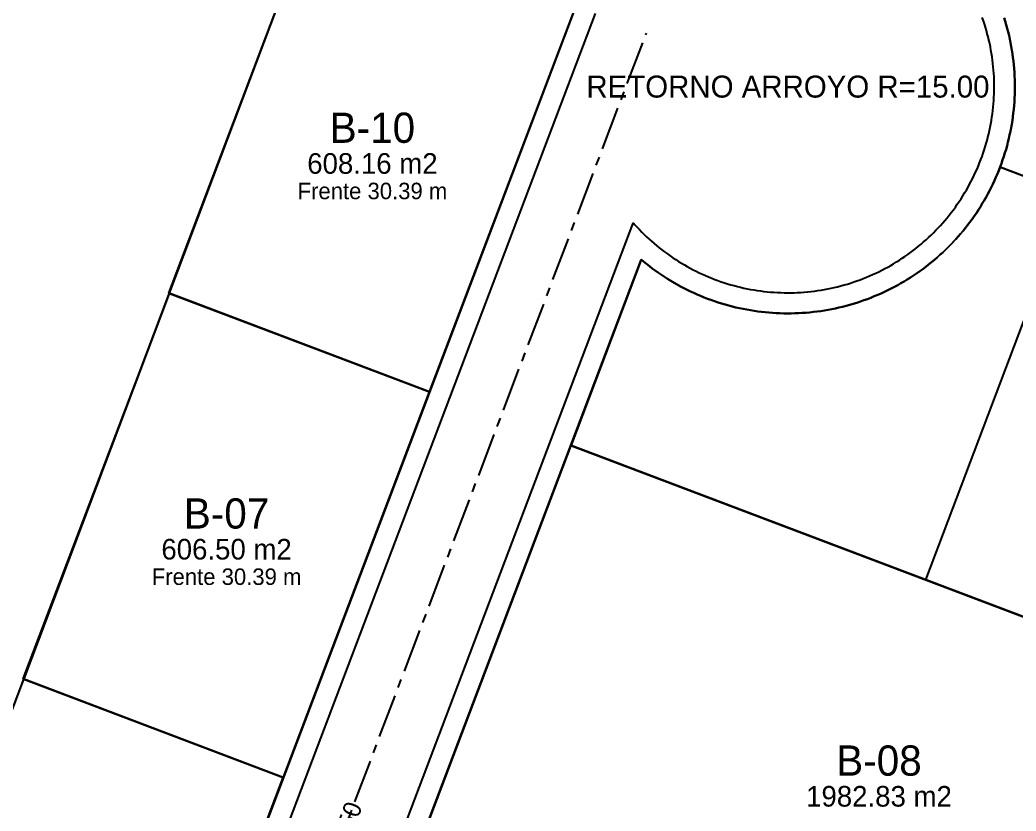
# Model space of a CAD drawing. Header units: metres. Extents: x 357856 to 358234, y 2285113 to 2285465.
# Drawn here: x 358083.6 to 358156, y 2285366.1 to 2285423.6 of the extents above; entities that cross this region are included whole.
import ezdxf
from ezdxf.enums import TextEntityAlignment as Align

# ---------------------------------------------------------------- set-up
doc = ezdxf.new("R2010")
doc.units = ezdxf.units.M
doc.linetypes.add('CENTER', pattern=[5.08, 3.175, -0.635, 0.635, -0.635])
for name, color, linetype in [('ACCESO', 1, 'Continuous'), ('BODEGA-HUELLA', 30, 'Continuous'), ('LOTES', 2, 'Continuous'), ('POLIGONO', 5, 'Continuous'), ('TEXTO', 7, 'Continuous'), ('VIAL-ARROYO', 8, 'Continuous'), ('VIAL-DERECHO-VIA', 9, 'Continuous'), ('VIAL-EJE', 1, 'Continuous')]:
    doc.layers.add(name, color=color, linetype=linetype)

msp = doc.modelspace()

# ---------------------------------------------------------------- linework, layer by layer
at = {"layer": 'BODEGA-HUELLA'}
for points in [[(358105.033, 2285431.789), (358123.989, 2285424.606), (358113.359, 2285396.552), (358094.403, 2285403.736), (358105.033, 2285431.789)], [(358160.068, 2285410.934), (358202.871, 2285394.714), (358192.24, 2285366.661), (358149.437, 2285382.881), (358160.068, 2285410.934)], [(358094.454, 2285403.716), (358113.359, 2285396.552), (358102.728, 2285368.499), (358083.824, 2285375.663), (358094.454, 2285403.716)], [(358123.645, 2285392.655), (358179.459, 2285371.504), (358168.829, 2285343.451), (358113.014, 2285364.601), (358123.645, 2285392.655)], [(358083.876, 2285375.643), (358102.728, 2285368.499), (358092.097, 2285340.446), (358073.245, 2285347.59), (358083.876, 2285375.643)]]:
    msp.add_lwpolyline(points, close=True, dxfattribs=at)
at = {"layer": 'LOTES'}
for points in [[(358105.003, 2285431.79), (358094.432, 2285403.735), (358094.432, 2285403.735), (358094.431, 2285403.734), (358094.431, 2285403.734), (358094.431, 2285403.733), (358094.431, 2285403.732), (358094.431, 2285403.731), (358094.431, 2285403.73), (358094.431, 2285403.729), (358094.432, 2285403.728), (358094.432, 2285403.727), (358094.433, 2285403.726), (358094.433, 2285403.725), (358094.434, 2285403.725), (358094.435, 2285403.724), (358094.436, 2285403.723), (358094.436, 2285403.723), (358094.437, 2285403.723), (358113.349, 2285396.556), (358113.35, 2285396.556), (358113.351, 2285396.555), (358113.352, 2285396.555), (358113.353, 2285396.555), (358113.354, 2285396.555), (358113.355, 2285396.556), (358113.356, 2285396.556), (358113.357, 2285396.556), (358113.358, 2285396.557), (358113.359, 2285396.557), (358113.359, 2285396.558), (358113.36, 2285396.558), (358113.361, 2285396.559), (358113.361, 2285396.56), (358113.362, 2285396.561), (358113.362, 2285396.562), (358123.986, 2285424.596)], [(358155.139, 2285423.771), (358155.219, 2285423.513), (358155.219, 2285423.513), (358155.219, 2285423.513), (358155.219, 2285423.513), (358155.295, 2285423.254), (358155.295, 2285423.254), (358155.295, 2285423.254), (358155.295, 2285423.254), (358155.366, 2285422.994), (358155.366, 2285422.994), (358155.366, 2285422.993), (358155.366, 2285422.993), (358155.433, 2285422.732), (358155.433, 2285422.732), (358155.433, 2285422.732), (358155.433, 2285422.732), (358155.496, 2285422.47), (358155.496, 2285422.47), (358155.496, 2285422.469), (358155.496, 2285422.469), (358155.555, 2285422.206), (358155.555, 2285422.206), (358155.555, 2285422.206), (358155.555, 2285422.206), (358155.609, 2285421.942), (358155.609, 2285421.941), (358155.609, 2285421.941), (358155.609, 2285421.941), (358155.659, 2285421.676), (358155.659, 2285421.676), (358155.659, 2285421.676), (358155.659, 2285421.676), (358155.704, 2285421.41), (358155.704, 2285421.41), (358155.704, 2285421.41), (358155.704, 2285421.41), (358155.745, 2285421.143), (358155.745, 2285421.143), (358155.745, 2285421.143), (358155.746, 2285421.143), (358155.782, 2285420.876), (358155.782, 2285420.876), (358155.782, 2285420.876), (358155.782, 2285420.875), (358155.815, 2285420.608), (358155.815, 2285420.608), (358155.815, 2285420.608), (358155.815, 2285420.607), (358155.843, 2285420.339), (358155.843, 2285420.339), (358155.843, 2285420.339), (358155.843, 2285420.339), (358155.866, 2285420.071), (358155.866, 2285420.07), (358155.866, 2285420.07), (358155.866, 2285420.07), (358155.886, 2285419.801), (358155.886, 2285419.801), (358155.886, 2285419.801), (358155.886, 2285419.801), (358155.901, 2285419.532), (358155.901, 2285419.531), (358155.901, 2285419.531), (358155.901, 2285419.531), (358155.911, 2285419.262), (358155.911, 2285419.262), (358155.911, 2285419.262), (358155.911, 2285419.261), (358155.917, 2285418.992), (358155.917, 2285418.992), (358155.917, 2285418.992), (358155.917, 2285418.991), (358155.919, 2285418.722), (358155.919, 2285418.722), (358155.919, 2285418.722), (358155.919, 2285418.721), (358155.916, 2285418.452), (358155.916, 2285418.452), (358155.916, 2285418.452), (358155.916, 2285418.451), (358155.909, 2285418.182), (358155.909, 2285418.182), (358155.909, 2285418.182), (358155.909, 2285418.182), (358155.897, 2285417.912), (358155.897, 2285417.912), (358155.897, 2285417.912), (358155.897, 2285417.912), (358155.881, 2285417.643), (358155.881, 2285417.643), (358155.881, 2285417.643), (358155.881, 2285417.642), (358155.86, 2285417.374), (358155.86, 2285417.374), (358155.86, 2285417.373), (358155.86, 2285417.373), (358155.836, 2285417.105), (358155.836, 2285417.105), (358155.836, 2285417.105), (358155.835, 2285417.104), (358155.806, 2285416.837), (358155.806, 2285416.836), (358155.806, 2285416.836), (358155.806, 2285416.836), (358155.773, 2285416.569), (358155.773, 2285416.568), (358155.773, 2285416.568), (358155.773, 2285416.568), (358155.735, 2285416.301), (358155.735, 2285416.301), (358155.735, 2285416.301), (358155.735, 2285416.301), (358155.692, 2285416.035), (358155.692, 2285416.035), (358155.692, 2285416.034), (358155.692, 2285416.034), (358155.645, 2285415.769), (358155.645, 2285415.769), (358155.645, 2285415.768), (358155.645, 2285415.768), (358155.594, 2285415.504), (358155.594, 2285415.504), (358155.594, 2285415.503), (358155.594, 2285415.503), (358155.539, 2285415.24), (358155.539, 2285415.239), (358155.539, 2285415.239), (358155.539, 2285415.239), (358155.479, 2285414.976), (358155.479, 2285414.976), (358155.479, 2285414.976), (358155.479, 2285414.976), (358155.415, 2285414.714), (358155.415, 2285414.714), (358155.415, 2285414.714), (358155.415, 2285414.713), (358155.347, 2285414.453), (358155.347, 2285414.453), (358155.347, 2285414.452), (358155.347, 2285414.452), (358155.274, 2285414.193), (358155.274, 2285414.193), (358155.274, 2285414.192), (358155.274, 2285414.192), (358155.197, 2285413.934), (358155.197, 2285413.934), (358155.197, 2285413.934), (358155.197, 2285413.933), (358155.116, 2285413.676), (358155.116, 2285413.676), (358155.116, 2285413.676), (358155.116, 2285413.676), (358155.031, 2285413.42), (358155.031, 2285413.42), (358155.031, 2285413.42), (358155.031, 2285413.42), (358154.942, 2285413.166), (358154.942, 2285413.165), (358154.942, 2285413.165), (358154.941, 2285413.165), (358154.855, 2285412.931), (358154.855, 2285412.931), (358154.854, 2285412.929), (358154.854, 2285412.927), (358154.854, 2285412.925), (358154.854, 2285412.923), (358154.854, 2285412.921), (358154.854, 2285412.919), (358154.855, 2285412.917), (358154.855, 2285412.915), (358154.856, 2285412.914), (358154.857, 2285412.912), (358154.859, 2285412.911), (358154.86, 2285412.909), (358154.861, 2285412.908), (358154.863, 2285412.907), (358154.865, 2285412.906), (358154.867, 2285412.905), (358211.635, 2285391.393)], [(358211.642, 2285391.39), (358154.857, 2285412.909), (358154.856, 2285412.909), (358154.855, 2285412.909), (358154.854, 2285412.909), (358154.853, 2285412.909), (358154.852, 2285412.909), (358154.851, 2285412.909), (358154.851, 2285412.909), (358154.85, 2285412.908), (358154.849, 2285412.908), (358154.848, 2285412.907), (358154.847, 2285412.907), (358154.846, 2285412.906), (358154.846, 2285412.905), (358154.845, 2285412.905), (358154.845, 2285412.904), (358154.844, 2285412.903), (358154.75, 2285412.661), (358154.75, 2285412.66), (358154.75, 2285412.66), (358154.75, 2285412.66), (358154.75, 2285412.66), (358154.648, 2285412.41), (358154.648, 2285412.41), (358154.648, 2285412.41), (358154.648, 2285412.41), (358154.648, 2285412.41), (358154.543, 2285412.162), (358154.543, 2285412.162), (358154.542, 2285412.162), (358154.542, 2285412.162), (358154.542, 2285412.162), (358154.433, 2285411.916), (358154.433, 2285411.915), (358154.433, 2285411.915), (358154.432, 2285411.915), (358154.432, 2285411.915), (358154.319, 2285411.671), (358154.319, 2285411.671), (358154.319, 2285411.671), (358154.318, 2285411.671), (358154.318, 2285411.67), (358154.201, 2285411.428), (358154.201, 2285411.428), (358154.201, 2285411.428), (358154.201, 2285411.428), (358154.2, 2285411.428), (358154.079, 2285411.187), (358154.079, 2285411.187), (358154.079, 2285411.187), (358154.079, 2285411.187), (358154.079, 2285411.187), (358153.953, 2285410.948), (358153.953, 2285410.948), (358153.953, 2285410.948), (358153.953, 2285410.948), (358153.953, 2285410.948), (358153.823, 2285410.711), (358153.823, 2285410.711), (358153.823, 2285410.711), (358153.823, 2285410.711), (358153.823, 2285410.711), (358153.69, 2285410.477), (358153.689, 2285410.477), (358153.689, 2285410.477), (358153.689, 2285410.477), (358153.689, 2285410.477), (358153.552, 2285410.245), (358153.552, 2285410.244), (358153.552, 2285410.244), (358153.552, 2285410.244), (358153.552, 2285410.244), (358153.411, 2285410.014), (358153.411, 2285410.014), (358153.411, 2285410.014), (358153.411, 2285410.014), (358153.411, 2285410.014), (358153.266, 2285409.787), (358153.266, 2285409.787), (358153.266, 2285409.786), (358153.266, 2285409.786), (358153.266, 2285409.786), (358153.117, 2285409.561), (358153.117, 2285409.561), (358153.117, 2285409.561), (358153.117, 2285409.561), (358153.117, 2285409.561), (358152.965, 2285409.338), (358152.965, 2285409.338), (358152.965, 2285409.338), (358152.965, 2285409.338), (358152.965, 2285409.338), (358152.809, 2285409.118), (358152.809, 2285409.118), (358152.809, 2285409.118), (358152.809, 2285409.118), (358152.809, 2285409.118), (358152.649, 2285408.9), (358152.649, 2285408.9), (358152.649, 2285408.9), (358152.649, 2285408.9), (358152.649, 2285408.9), (358152.486, 2285408.685), (358152.486, 2285408.685), (358152.486, 2285408.685), (358152.486, 2285408.685), (358152.486, 2285408.685), (358152.32, 2285408.473), (358152.32, 2285408.472), (358152.32, 2285408.472), (358152.32, 2285408.472), (358152.32, 2285408.472), (358152.15, 2285408.263), (358152.15, 2285408.263), (358152.15, 2285408.263), (358152.15, 2285408.263), (358152.15, 2285408.263), (358151.976, 2285408.056), (358151.976, 2285408.056), (358151.976, 2285408.056), (358151.976, 2285408.056), (358151.976, 2285408.056), (358151.8, 2285407.852), (358151.8, 2285407.852), (358151.799, 2285407.852), (358151.799, 2285407.852), (358151.799, 2285407.852), (358151.619, 2285407.651), (358151.619, 2285407.651), (358151.619, 2285407.651), (358151.619, 2285407.651), (358151.619, 2285407.651), (358151.436, 2285407.453), (358151.436, 2285407.453), (358151.436, 2285407.453), (358151.436, 2285407.452), (358151.436, 2285407.452), (358151.249, 2285407.258), (358151.249, 2285407.257), (358151.249, 2285407.257), (358151.249, 2285407.257), (358151.249, 2285407.257), (358151.06, 2285407.066), (358151.06, 2285407.065), (358151.06, 2285407.065), (358151.06, 2285407.065), (358151.059, 2285407.065), (358150.867, 2285406.877), (358150.867, 2285406.877), (358150.867, 2285406.876), (358150.867, 2285406.876), (358150.867, 2285406.876), (358150.671, 2285406.691), (358150.671, 2285406.691), (358150.671, 2285406.691), (358150.671, 2285406.691), (358150.671, 2285406.691), (358150.472, 2285406.508), (358150.472, 2285406.508), (358150.472, 2285406.508), (358150.472, 2285406.508), (358150.472, 2285406.508), (358150.27, 2285406.329), (358150.27, 2285406.329), (358150.27, 2285406.329), (358150.27, 2285406.329), (358150.27, 2285406.329), (358150.065, 2285406.153), (358150.065, 2285406.153), (358150.065, 2285406.153), (358150.065, 2285406.153), (358150.065, 2285406.153), (358149.857, 2285405.981), (358149.857, 2285405.981), (358149.857, 2285405.981), (358149.857, 2285405.981), (358149.857, 2285405.981), (358149.647, 2285405.812), (358149.647, 2285405.812), (358149.647, 2285405.812), (358149.647, 2285405.812), (358149.647, 2285405.811), (358149.434, 2285405.646), (358149.434, 2285405.646), (358149.434, 2285405.646), (358149.434, 2285405.646), (358149.434, 2285405.646), (358149.218, 2285405.484), (358149.218, 2285405.484), (358149.218, 2285405.484), (358149.218, 2285405.484), (358149.218, 2285405.484), (358148.999, 2285405.325), (358148.999, 2285405.325), (358148.999, 2285405.325), (358148.999, 2285405.325), (358148.999, 2285405.325), (358148.778, 2285405.17), (358148.778, 2285405.17), (358148.778, 2285405.17), (358148.778, 2285405.17), (358148.778, 2285405.17), (358148.555, 2285405.019), (358148.555, 2285405.019), (358148.555, 2285405.019), (358148.555, 2285405.019), (358148.554, 2285405.019), (358148.329, 2285404.872), (358148.329, 2285404.871), (358148.329, 2285404.871), (358148.328, 2285404.871), (358148.328, 2285404.871), (358148.1, 2285404.728), (358148.1, 2285404.728), (358148.1, 2285404.727), (358148.1, 2285404.727), (358148.1, 2285404.727), (358147.87, 2285404.587), (358147.869, 2285404.587), (358147.869, 2285404.587), (358147.869, 2285404.587), (358147.869, 2285404.587), (358147.637, 2285404.451), (358147.636, 2285404.451), (358147.636, 2285404.451), (358147.636, 2285404.451), (358147.636, 2285404.451), (358147.401, 2285404.318), (358147.401, 2285404.318), (358147.401, 2285404.318), (358147.401, 2285404.318), (358147.401, 2285404.318), (358147.164, 2285404.19), (358147.164, 2285404.19), (358147.164, 2285404.19), (358147.164, 2285404.19), (358147.164, 2285404.19), (358146.925, 2285404.065), (358146.925, 2285404.065), (358146.924, 2285404.065), (358146.924, 2285404.065), (358146.924, 2285404.065), (358146.683, 2285403.944), (358146.683, 2285403.944), (358146.683, 2285403.944), (358146.683, 2285403.944), (358146.683, 2285403.944), (358146.44, 2285403.827), (358146.44, 2285403.827), (358146.44, 2285403.827), (358146.44, 2285403.827), (358146.439, 2285403.827), (358146.195, 2285403.714), (358146.194, 2285403.714), (358146.194, 2285403.714), (358146.194, 2285403.714), (358146.194, 2285403.714), (358145.948, 2285403.606), (358145.947, 2285403.606), (358145.947, 2285403.606), (358145.947, 2285403.605), (358145.947, 2285403.605), (358145.699, 2285403.501), (358145.699, 2285403.501), (358145.699, 2285403.501), (358145.698, 2285403.501), (358145.698, 2285403.501), (358145.448, 2285403.4), (358145.448, 2285403.4), (358145.448, 2285403.4), (358145.448, 2285403.4), (358145.448, 2285403.4), (358145.196, 2285403.303), (358145.196, 2285403.303), (358145.196, 2285403.303), (358145.196, 2285403.303), (358145.196, 2285403.303), (358144.942, 2285403.211), (358144.942, 2285403.211), (358144.942, 2285403.211), (358144.942, 2285403.211), (358144.942, 2285403.211), (358144.687, 2285403.123), (358144.687, 2285403.123), (358144.687, 2285403.123), (358144.687, 2285403.123), (358144.687, 2285403.123), (358144.431, 2285403.039), (358144.431, 2285403.039), (358144.431, 2285403.039), (358144.431, 2285403.039), (358144.43, 2285403.039), (358144.173, 2285402.959), (358144.173, 2285402.959), (358144.173, 2285402.959), (358144.173, 2285402.959), (358144.173, 2285402.959), (358143.914, 2285402.883), (358143.914, 2285402.883), (358143.914, 2285402.883), (358143.913, 2285402.883), (358143.913, 2285402.883), (358143.653, 2285402.812), (358143.653, 2285402.812), (358143.653, 2285402.812), (358143.653, 2285402.812), (358143.653, 2285402.812), (358143.392, 2285402.744), (358143.392, 2285402.744), (358143.392, 2285402.744), (358143.392, 2285402.744), (358143.392, 2285402.744), (358143.129, 2285402.682), (358143.129, 2285402.682), (358143.129, 2285402.682), (358143.129, 2285402.682), (358143.129, 2285402.682), (358142.866, 2285402.623), (358142.866, 2285402.623), (358142.866, 2285402.623), (358142.866, 2285402.623), (358142.865, 2285402.623), (358142.601, 2285402.569), (358142.601, 2285402.569), (358142.601, 2285402.569), (358142.601, 2285402.569), (358142.601, 2285402.569), (358142.336, 2285402.519), (358142.336, 2285402.519), (358142.336, 2285402.519), (358142.336, 2285402.519), (358142.336, 2285402.519), (358142.07, 2285402.473), (358142.07, 2285402.473), (358142.07, 2285402.473), (358142.07, 2285402.473), (358142.07, 2285402.473), (358141.803, 2285402.432), (358141.803, 2285402.432), (358141.803, 2285402.432), (358141.803, 2285402.432), (358141.803, 2285402.432), (358141.536, 2285402.395), (358141.536, 2285402.395), (358141.535, 2285402.395), (358141.535, 2285402.395), (358141.535, 2285402.395), (358141.268, 2285402.363), (358141.268, 2285402.363), (358141.267, 2285402.363), (358141.267, 2285402.363), (358141.267, 2285402.363), (358140.999, 2285402.335), (358140.999, 2285402.335), (358140.999, 2285402.335), (358140.999, 2285402.335), (358140.999, 2285402.335), (358140.73, 2285402.311), (358140.73, 2285402.311), (358140.73, 2285402.311), (358140.73, 2285402.311), (358140.73, 2285402.311), (358140.461, 2285402.292), (358140.461, 2285402.292), (358140.461, 2285402.292), (358140.461, 2285402.292), (358140.46, 2285402.292), (358140.191, 2285402.277), (358140.191, 2285402.277), (358140.191, 2285402.277), (358140.191, 2285402.277), (358140.191, 2285402.277), (358139.922, 2285402.267), (358139.921, 2285402.267), (358139.921, 2285402.267), (358139.921, 2285402.267), (358139.921, 2285402.267), (358139.652, 2285402.261), (358139.652, 2285402.261), (358139.651, 2285402.261), (358139.651, 2285402.261), (358139.651, 2285402.261), (358139.382, 2285402.259), (358139.382, 2285402.259), (358139.381, 2285402.259), (358139.381, 2285402.259), (358139.381, 2285402.259), (358139.112, 2285402.262), (358139.112, 2285402.262), (358139.111, 2285402.262), (358139.111, 2285402.262), (358139.111, 2285402.262), (358138.842, 2285402.269), (358138.842, 2285402.269), (358138.842, 2285402.269), (358138.842, 2285402.269), (358138.841, 2285402.269), (358138.572, 2285402.281), (358138.572, 2285402.281), (358138.572, 2285402.281), (358138.572, 2285402.281), (358138.572, 2285402.281), (358138.303, 2285402.297), (358138.302, 2285402.297), (358138.302, 2285402.297), (358138.302, 2285402.297), (358138.302, 2285402.297), (358138.033, 2285402.317), (358138.033, 2285402.317), (358138.033, 2285402.317), (358138.033, 2285402.317), (358138.033, 2285402.317), (358137.765, 2285402.342), (358137.764, 2285402.342), (358137.764, 2285402.342), (358137.764, 2285402.342), (358137.764, 2285402.342), (358137.496, 2285402.371), (358137.496, 2285402.371), (358137.496, 2285402.371), (358137.496, 2285402.371), (358137.496, 2285402.371), (358137.228, 2285402.405), (358137.228, 2285402.405), (358137.228, 2285402.405), (358137.228, 2285402.405), (358137.228, 2285402.405), (358136.961, 2285402.443), (358136.961, 2285402.443), (358136.961, 2285402.443), (358136.961, 2285402.443), (358136.961, 2285402.443), (358136.694, 2285402.485), (358136.694, 2285402.485), (358136.694, 2285402.485), (358136.694, 2285402.485), (358136.694, 2285402.485), (358136.428, 2285402.532), (358136.428, 2285402.532), (358136.428, 2285402.532), (358136.428, 2285402.532), (358136.428, 2285402.532), (358136.163, 2285402.583), (358136.163, 2285402.583), (358136.163, 2285402.583), (358136.163, 2285402.583), (358136.163, 2285402.583), (358135.899, 2285402.639), (358135.899, 2285402.639), (358135.899, 2285402.639), (358135.899, 2285402.639), (358135.899, 2285402.639), (358135.636, 2285402.698), (358135.636, 2285402.698), (358135.636, 2285402.698), (358135.636, 2285402.698), (358135.635, 2285402.698), (358135.374, 2285402.762), (358135.373, 2285402.762), (358135.373, 2285402.762), (358135.373, 2285402.763), (358135.373, 2285402.763), (358135.112, 2285402.831), (358135.112, 2285402.831), (358135.112, 2285402.831), (358135.112, 2285402.831), (358135.112, 2285402.831), (358134.852, 2285402.903), (358134.852, 2285402.903), (358134.852, 2285402.903), (358134.852, 2285402.903), (358134.852, 2285402.903), (358134.594, 2285402.98), (358134.593, 2285402.98), (358134.593, 2285402.98), (358134.593, 2285402.98), (358134.593, 2285402.98), (358134.336, 2285403.061), (358134.336, 2285403.061), (358134.336, 2285403.061), (358134.336, 2285403.061), (358134.336, 2285403.061), (358134.08, 2285403.147), (358134.08, 2285403.147), (358134.08, 2285403.147), (358134.08, 2285403.147), (358134.08, 2285403.147), (358133.825, 2285403.236), (358133.825, 2285403.236), (358133.825, 2285403.236), (358133.825, 2285403.236), (358133.825, 2285403.236), (358133.572, 2285403.33), (358133.572, 2285403.33), (358133.572, 2285403.33), (358133.572, 2285403.33), (358133.572, 2285403.33), (358133.32, 2285403.427), (358133.32, 2285403.427), (358133.32, 2285403.427), (358133.32, 2285403.427), (358133.32, 2285403.427), (358133.07, 2285403.529), (358133.07, 2285403.529), (358133.07, 2285403.529), (358133.07, 2285403.529), (358133.07, 2285403.529), (358132.822, 2285403.635), (358132.822, 2285403.635), (358132.822, 2285403.635), (358132.822, 2285403.635), (358132.822, 2285403.635), (358132.575, 2285403.745), (358132.575, 2285403.745), (358132.575, 2285403.745), (358132.575, 2285403.745), (358132.575, 2285403.745), (358132.331, 2285403.859), (358132.33, 2285403.859), (358132.33, 2285403.859), (358132.33, 2285403.859), (358132.33, 2285403.859), (358132.088, 2285403.977), (358132.088, 2285403.977), (358132.088, 2285403.977), (358132.087, 2285403.977), (358132.087, 2285403.977), (358131.847, 2285404.099), (358131.847, 2285404.099), (358131.847, 2285404.099), (358131.847, 2285404.099), (358131.847, 2285404.099), (358131.608, 2285404.225), (358131.608, 2285404.225), (358131.608, 2285404.225), (358131.608, 2285404.225), (358131.608, 2285404.225), (358131.371, 2285404.354), (358131.371, 2285404.355), (358131.371, 2285404.355), (358131.371, 2285404.355), (358131.371, 2285404.355), (358131.137, 2285404.488), (358131.137, 2285404.488), (358131.136, 2285404.488), (358131.136, 2285404.488), (358131.136, 2285404.488), (358130.904, 2285404.625), (358130.904, 2285404.626), (358130.904, 2285404.626), (358130.904, 2285404.626), (358130.904, 2285404.626), (358130.674, 2285404.767), (358130.674, 2285404.767), (358130.674, 2285404.767), (358130.674, 2285404.767), (358130.674, 2285404.767), (358130.446, 2285404.912), (358130.446, 2285404.912), (358130.446, 2285404.912), (358130.446, 2285404.912), (358130.446, 2285404.912), (358130.221, 2285405.06), (358130.221, 2285405.06), (358130.221, 2285405.06), (358130.221, 2285405.06), (358130.221, 2285405.06), (358129.998, 2285405.213), (358129.998, 2285405.213), (358129.998, 2285405.213), (358129.998, 2285405.213), (358129.998, 2285405.213), (358129.778, 2285405.369), (358129.778, 2285405.369), (358129.778, 2285405.369), (358129.777, 2285405.369), (358129.777, 2285405.369), (358129.56, 2285405.528), (358129.56, 2285405.528), (358129.56, 2285405.528), (358129.56, 2285405.528), (358129.56, 2285405.528), (358129.345, 2285405.691), (358129.345, 2285405.691), (358129.345, 2285405.691), (358129.345, 2285405.691), (358129.344, 2285405.691), (358129.132, 2285405.858), (358129.132, 2285405.858), (358129.132, 2285405.858), (358129.132, 2285405.858), (358129.132, 2285405.858), (358128.923, 2285406.028), (358128.922, 2285406.028), (358128.922, 2285406.028), (358128.922, 2285406.028), (358128.922, 2285406.028), (358128.774, 2285406.152), (358128.774, 2285406.152), (358128.774, 2285406.152), (358128.774, 2285406.152), (358128.774, 2285406.152), (358128.773, 2285406.153), (358128.773, 2285406.153), (358128.772, 2285406.153), (358128.771, 2285406.154), (358128.771, 2285406.154), (358128.77, 2285406.154), (358128.769, 2285406.155), (358128.768, 2285406.155), (358128.767, 2285406.155), (358128.766, 2285406.154), (358128.765, 2285406.154), (358128.764, 2285406.154), (358128.763, 2285406.153), (358128.762, 2285406.153), (358128.761, 2285406.152), (358128.76, 2285406.152), (358128.76, 2285406.151), (358128.759, 2285406.15), (358128.759, 2285406.149), (358128.759, 2285406.149), (358128.758, 2285406.148), (358128.758, 2285406.148), (358128.758, 2285406.148), (358128.758, 2285406.148), (358128.758, 2285406.148), (358123.648, 2285392.664), (358123.648, 2285392.664), (358123.648, 2285392.663), (358123.648, 2285392.662), (358123.648, 2285392.661), (358123.648, 2285392.66), (358123.648, 2285392.659), (358123.648, 2285392.658), (358123.648, 2285392.657), (358123.649, 2285392.656), (358123.649, 2285392.655), (358123.65, 2285392.655), (358123.65, 2285392.654), (358123.651, 2285392.653), (358123.652, 2285392.652), (358123.653, 2285392.652), (358123.653, 2285392.651), (358123.654, 2285392.651), (358191.835, 2285366.814)], [(358191.826, 2285366.818), (358123.654, 2285392.651), (358123.653, 2285392.651), (358123.652, 2285392.652), (358123.651, 2285392.652), (358123.65, 2285392.652), (358123.649, 2285392.652), (358123.648, 2285392.651), (358123.648, 2285392.651), (358123.647, 2285392.651), (358123.646, 2285392.65), (358123.645, 2285392.65), (358123.644, 2285392.649), (358123.643, 2285392.649), (358123.643, 2285392.648), (358123.642, 2285392.647), (358123.642, 2285392.646), (358123.641, 2285392.645), (358113.018, 2285364.611)], [(358092.101, 2285340.455), (358102.725, 2285368.49), (358102.725, 2285368.491), (358102.725, 2285368.492), (358102.725, 2285368.493), (358102.725, 2285368.494), (358102.725, 2285368.495), (358102.725, 2285368.496), (358102.725, 2285368.496), (358102.724, 2285368.497), (358102.724, 2285368.498), (358102.723, 2285368.499), (358102.723, 2285368.5), (358102.722, 2285368.501), (358102.721, 2285368.501), (358102.72, 2285368.502), (358102.72, 2285368.502), (358102.719, 2285368.503), (358083.859, 2285375.65), (358083.858, 2285375.65), (358083.857, 2285375.65), (358083.856, 2285375.65), (358083.855, 2285375.65), (358083.854, 2285375.65), (358083.853, 2285375.65), (358083.852, 2285375.65), (358083.851, 2285375.649), (358083.85, 2285375.649), (358083.849, 2285375.648), (358083.848, 2285375.648), (358083.848, 2285375.647), (358083.847, 2285375.646), (358083.846, 2285375.646), (358083.846, 2285375.645), (358083.846, 2285375.644), (358073.274, 2285347.59)]]:
    msp.add_lwpolyline(points, dxfattribs=at)
msp.add_lwpolyline([(358083.853, 2285375.662), (358083.852, 2285375.662), (358083.852, 2285375.661), (358083.852, 2285375.66), (358083.852, 2285375.659), (358083.852, 2285375.658), (358083.852, 2285375.657), (358083.853, 2285375.656), (358083.853, 2285375.655), (358083.853, 2285375.654), (358083.854, 2285375.653), (358083.854, 2285375.652), (358083.855, 2285375.652), (358083.856, 2285375.651), (358083.857, 2285375.65), (358083.858, 2285375.65), (358083.858, 2285375.65), (358102.719, 2285368.503), (358102.72, 2285368.502), (358102.721, 2285368.502), (358102.722, 2285368.502), (358102.723, 2285368.502), (358102.724, 2285368.502), (358102.724, 2285368.502), (358102.725, 2285368.503), (358102.726, 2285368.503), (358102.727, 2285368.503), (358102.728, 2285368.504), (358102.729, 2285368.504), (358102.73, 2285368.505), (358102.73, 2285368.506), (358102.731, 2285368.507), (358102.731, 2285368.508), (358102.732, 2285368.508), (358113.355, 2285396.543), (358113.355, 2285396.544), (358113.356, 2285396.545), (358113.356, 2285396.546), (358113.356, 2285396.547), (358113.356, 2285396.548), (358113.356, 2285396.549), (358113.355, 2285396.55), (358113.355, 2285396.551), (358113.354, 2285396.552), (358113.354, 2285396.552), (358113.353, 2285396.553), (358113.353, 2285396.554), (358113.352, 2285396.555), (358113.351, 2285396.555), (358113.35, 2285396.556), (358113.349, 2285396.556), (358094.437, 2285403.723), (358094.436, 2285403.723), (358094.436, 2285403.723), (358094.435, 2285403.723), (358094.434, 2285403.723), (358094.433, 2285403.723), (358094.432, 2285403.723), (358094.431, 2285403.723), (358094.43, 2285403.722), (358094.429, 2285403.722), (358094.428, 2285403.721), (358094.427, 2285403.721), (358094.427, 2285403.72), (358094.426, 2285403.719), (358094.425, 2285403.718), (358094.425, 2285403.718), (358094.425, 2285403.717), (358083.853, 2285375.662)], close=True, dxfattribs=at)
at = {"layer": 'POLIGONO'}
msp.add_lwpolyline([(358047, 2285277.867), (358117.571, 2285465.139), (358234.036, 2285439.152), (358207.334, 2285382.172), (358137.836, 2285313.271), (358090.153, 2285273.099), (358086.577, 2285270.953), (358082.524, 2285270.238), (358079.543, 2285270.596), (358047, 2285277.867)], close=True, dxfattribs=at)
at = {"layer": 'VIAL-ARROYO'}
for points in [[(358125.392, 2285424.074), (358073.432, 2285286.957)], [(358081.472, 2285285.597), (358128.166, 2285408.819), (358128.167, 2285408.82), (358128.167, 2285408.821), (358128.168, 2285408.821), (358128.168, 2285408.822), (358128.169, 2285408.823), (358128.17, 2285408.823), (358128.171, 2285408.824), (358128.171, 2285408.824), (358128.172, 2285408.825), (358128.173, 2285408.825), (358128.174, 2285408.825), (358128.175, 2285408.825), (358128.176, 2285408.825), (358128.177, 2285408.825), (358128.178, 2285408.825), (358128.179, 2285408.825), (358128.18, 2285408.824), (358128.181, 2285408.824), (358128.182, 2285408.823), (358128.182, 2285408.823), (358128.183, 2285408.822), (358128.282, 2285408.711), (358128.282, 2285408.711), (358128.448, 2285408.53), (358128.448, 2285408.53), (358128.616, 2285408.352), (358128.616, 2285408.352), (358128.788, 2285408.176), (358128.788, 2285408.176), (358128.963, 2285408.004), (358128.963, 2285408.004), (358129.14, 2285407.834), (358129.14, 2285407.834), (358129.32, 2285407.667), (358129.32, 2285407.667), (358129.503, 2285407.504), (358129.503, 2285407.504), (358129.688, 2285407.343), (358129.689, 2285407.343), (358129.877, 2285407.185), (358129.877, 2285407.185), (358130.067, 2285407.031), (358130.067, 2285407.031), (358130.26, 2285406.879), (358130.26, 2285406.879), (358130.456, 2285406.731), (358130.456, 2285406.731), (358130.654, 2285406.586), (358130.654, 2285406.586), (358130.854, 2285406.444), (358130.854, 2285406.444), (358131.057, 2285406.306), (358131.057, 2285406.306), (358131.262, 2285406.171), (358131.262, 2285406.171), (358131.469, 2285406.039), (358131.469, 2285406.039), (358131.678, 2285405.91), (358131.678, 2285405.91), (358131.889, 2285405.786), (358131.889, 2285405.785), (358132.103, 2285405.664), (358132.103, 2285405.664), (358132.318, 2285405.546), (358132.318, 2285405.546), (358132.535, 2285405.432), (358132.535, 2285405.432), (358132.754, 2285405.321), (358132.754, 2285405.321), (358132.975, 2285405.214), (358132.975, 2285405.214), (358133.197, 2285405.11), (358133.197, 2285405.11), (358133.421, 2285405.01), (358133.421, 2285405.01), (358133.647, 2285404.914), (358133.647, 2285404.914), (358133.874, 2285404.821), (358133.875, 2285404.821), (358134.103, 2285404.732), (358134.103, 2285404.732), (358134.333, 2285404.647), (358134.334, 2285404.647), (358134.565, 2285404.566), (358134.565, 2285404.566), (358134.798, 2285404.488), (358134.798, 2285404.488), (358135.032, 2285404.415), (358135.032, 2285404.415), (358135.267, 2285404.345), (358135.267, 2285404.345), (358135.504, 2285404.279), (358135.504, 2285404.279), (358135.741, 2285404.217), (358135.741, 2285404.217), (358135.979, 2285404.159), (358135.98, 2285404.158), (358136.219, 2285404.104), (358136.219, 2285404.104), (358136.459, 2285404.054), (358136.459, 2285404.054), (358136.7, 2285404.007), (358136.7, 2285404.007), (358136.942, 2285403.965), (358136.942, 2285403.965), (358137.184, 2285403.926), (358137.184, 2285403.926), (358137.427, 2285403.892), (358137.427, 2285403.892), (358137.671, 2285403.861), (358137.671, 2285403.861), (358137.915, 2285403.835), (358137.915, 2285403.835), (358138.159, 2285403.812), (358138.159, 2285403.812), (358138.404, 2285403.793), (358138.404, 2285403.793), (358138.649, 2285403.779), (358138.649, 2285403.779), (358138.894, 2285403.768), (358138.894, 2285403.768), (358139.139, 2285403.762), (358139.139, 2285403.762), (358139.385, 2285403.759), (358139.385, 2285403.759), (358139.63, 2285403.76), (358139.63, 2285403.76), (358139.876, 2285403.766), (358139.876, 2285403.766), (358140.121, 2285403.775), (358140.121, 2285403.775), (358140.366, 2285403.789), (358140.366, 2285403.789), (358140.611, 2285403.806), (358140.611, 2285403.806), (358140.855, 2285403.828), (358140.855, 2285403.828), (358141.099, 2285403.853), (358141.099, 2285403.853), (358141.343, 2285403.883), (358141.343, 2285403.883), (358141.586, 2285403.916), (358141.586, 2285403.916), (358141.829, 2285403.954), (358141.829, 2285403.954), (358142.071, 2285403.995), (358142.071, 2285403.995), (358142.312, 2285404.041), (358142.312, 2285404.041), (358142.552, 2285404.09), (358142.552, 2285404.09), (358142.792, 2285404.143), (358142.792, 2285404.143), (358143.03, 2285404.2), (358143.031, 2285404.2), (358143.268, 2285404.261), (358143.268, 2285404.261), (358143.505, 2285404.326), (358143.505, 2285404.326), (358143.74, 2285404.395), (358143.741, 2285404.395), (358143.975, 2285404.468), (358143.975, 2285404.468), (358144.208, 2285404.544), (358144.208, 2285404.544), (358144.44, 2285404.624), (358144.44, 2285404.624), (358144.671, 2285404.708), (358144.671, 2285404.708), (358144.9, 2285404.796), (358144.9, 2285404.796), (358145.128, 2285404.888), (358145.128, 2285404.888), (358145.354, 2285404.983), (358145.354, 2285404.983), (358145.578, 2285405.082), (358145.579, 2285405.082), (358145.801, 2285405.185), (358145.801, 2285405.185), (358146.023, 2285405.291), (358146.023, 2285405.291), (358146.242, 2285405.401), (358146.242, 2285405.401), (358146.46, 2285405.514), (358146.46, 2285405.514), (358146.675, 2285405.631), (358146.676, 2285405.631), (358146.889, 2285405.752), (358146.889, 2285405.752), (358147.101, 2285405.876), (358147.101, 2285405.876), (358147.311, 2285406.003), (358147.311, 2285406.003), (358147.519, 2285406.134), (358147.519, 2285406.134), (358147.724, 2285406.268), (358147.724, 2285406.268), (358147.927, 2285406.406), (358147.927, 2285406.406), (358148.128, 2285406.547), (358148.128, 2285406.547), (358148.327, 2285406.691), (358148.327, 2285406.691), (358148.523, 2285406.838), (358148.523, 2285406.838), (358148.717, 2285406.989), (358148.717, 2285406.989), (358148.908, 2285407.142), (358148.908, 2285407.142), (358149.097, 2285407.299), (358149.097, 2285407.299), (358149.283, 2285407.459), (358149.283, 2285407.459), (358149.467, 2285407.622), (358149.467, 2285407.622), (358149.648, 2285407.788), (358149.648, 2285407.788), (358149.826, 2285407.957), (358149.826, 2285407.957), (358150.001, 2285408.128), (358150.001, 2285408.128), (358150.174, 2285408.303), (358150.174, 2285408.303), (358150.343, 2285408.48), (358150.344, 2285408.48), (358150.51, 2285408.66), (358150.51, 2285408.661), (358150.674, 2285408.843), (358150.674, 2285408.843), (358150.835, 2285409.029), (358150.835, 2285409.029), (358150.992, 2285409.217), (358150.992, 2285409.217), (358151.147, 2285409.407), (358151.147, 2285409.408), (358151.298, 2285409.601), (358151.298, 2285409.601), (358151.447, 2285409.796), (358151.447, 2285409.796), (358151.592, 2285409.994), (358151.592, 2285409.994), (358151.733, 2285410.195), (358151.733, 2285410.195), (358151.872, 2285410.397), (358151.872, 2285410.397), (358152.007, 2285410.602), (358152.007, 2285410.602), (358152.139, 2285410.809), (358152.139, 2285410.809), (358152.267, 2285411.018), (358152.267, 2285411.018), (358152.392, 2285411.23), (358152.392, 2285411.23), (358152.514, 2285411.443), (358152.514, 2285411.443), (358152.631, 2285411.658), (358152.632, 2285411.658), (358152.746, 2285411.875), (358152.746, 2285411.875), (358152.857, 2285412.094), (358152.857, 2285412.094), (358152.964, 2285412.315), (358152.964, 2285412.315), (358153.068, 2285412.537), (358153.068, 2285412.538), (358153.168, 2285412.762), (358153.168, 2285412.762), (358153.264, 2285412.987), (358153.264, 2285412.988), (358153.356, 2285413.215), (358153.356, 2285413.215), (358153.445, 2285413.443), (358153.445, 2285413.444), (358153.53, 2285413.674), (358153.53, 2285413.674), (358153.612, 2285413.905), (358153.612, 2285413.905), (358153.689, 2285414.138), (358153.689, 2285414.138), (358153.763, 2285414.372), (358153.763, 2285414.372), (358153.833, 2285414.608), (358153.833, 2285414.608), (358153.899, 2285414.844), (358153.899, 2285414.844), (358153.961, 2285415.081), (358153.961, 2285415.082), (358154.019, 2285415.32), (358154.019, 2285415.32), (358154.073, 2285415.559), (358154.073, 2285415.559), (358154.124, 2285415.799), (358154.124, 2285415.799), (358154.17, 2285416.04), (358154.17, 2285416.04), (358154.213, 2285416.282), (358154.213, 2285416.282), (358154.251, 2285416.524), (358154.251, 2285416.525), (358154.286, 2285416.767), (358154.286, 2285416.768), (358154.316, 2285417.011), (358154.316, 2285417.011), (358154.343, 2285417.255), (358154.343, 2285417.255), (358154.366, 2285417.499), (358154.366, 2285417.499), (358154.384, 2285417.744), (358154.384, 2285417.744), (358154.399, 2285417.989), (358154.399, 2285417.989), (358154.409, 2285418.234), (358154.409, 2285418.234), (358154.416, 2285418.48), (358154.416, 2285418.48), (358154.419, 2285418.725), (358154.419, 2285418.725), (358154.417, 2285418.97), (358154.417, 2285418.971), (358154.412, 2285419.216), (358154.412, 2285419.216), (358154.402, 2285419.461), (358154.402, 2285419.461), (358154.389, 2285419.706), (358154.389, 2285419.706), (358154.371, 2285419.951), (358154.371, 2285419.951), (358154.35, 2285420.195), (358154.35, 2285420.196), (358154.324, 2285420.44), (358154.324, 2285420.44), (358154.295, 2285420.683), (358154.295, 2285420.683), (358154.261, 2285420.926), (358154.261, 2285420.927), (358154.224, 2285421.169), (358154.224, 2285421.169), (358154.182, 2285421.411), (358154.182, 2285421.411), (358154.137, 2285421.652), (358154.137, 2285421.652), (358154.088, 2285421.892), (358154.088, 2285421.893), (358154.034, 2285422.132), (358154.034, 2285422.132), (358153.977, 2285422.371), (358153.977, 2285422.371), (358153.916, 2285422.608), (358153.916, 2285422.609), (358153.851, 2285422.845), (358153.851, 2285422.845), (358153.783, 2285423.081), (358153.783, 2285423.081), (358153.71, 2285423.315), (358153.71, 2285423.315), (358153.633, 2285423.548), (358153.633, 2285423.549), (358153.553, 2285423.78)]]:
    msp.add_lwpolyline(points, dxfattribs=at)
at = {"layer": 'VIAL-DERECHO-VIA'}
for points in [[(358123.989, 2285424.606), (358071.498, 2285286.086)], [(358082.343, 2285283.663), (358128.758, 2285406.148), (358128.759, 2285406.149), (358128.759, 2285406.15), (358128.76, 2285406.151), (358128.76, 2285406.152), (358128.761, 2285406.152), (358128.762, 2285406.153), (358128.763, 2285406.153), (358128.764, 2285406.154), (358128.765, 2285406.154), (358128.766, 2285406.154), (358128.767, 2285406.155), (358128.768, 2285406.155), (358128.769, 2285406.155), (358128.77, 2285406.154), (358128.771, 2285406.154), (358128.771, 2285406.154), (358128.772, 2285406.153), (358128.773, 2285406.153), (358128.774, 2285406.152), (358128.922, 2285406.028), (358128.922, 2285406.028), (358129.132, 2285405.858), (358129.132, 2285405.858), (358129.345, 2285405.691), (358129.345, 2285405.691), (358129.56, 2285405.528), (358129.56, 2285405.528), (358129.777, 2285405.369), (358129.778, 2285405.369), (358129.998, 2285405.213), (358129.998, 2285405.213), (358130.221, 2285405.06), (358130.221, 2285405.06), (358130.446, 2285404.912), (358130.446, 2285404.912), (358130.674, 2285404.767), (358130.674, 2285404.767), (358130.904, 2285404.626), (358130.904, 2285404.626), (358131.136, 2285404.488), (358131.137, 2285404.488), (358131.371, 2285404.355), (358131.371, 2285404.355), (358131.608, 2285404.225), (358131.608, 2285404.225), (358131.847, 2285404.099), (358131.847, 2285404.099), (358132.087, 2285403.977), (358132.088, 2285403.977), (358132.33, 2285403.859), (358132.33, 2285403.859), (358132.575, 2285403.745), (358132.575, 2285403.745), (358132.822, 2285403.635), (358132.822, 2285403.635), (358133.07, 2285403.529), (358133.07, 2285403.529), (358133.32, 2285403.427), (358133.32, 2285403.427), (358133.572, 2285403.33), (358133.572, 2285403.33), (358133.825, 2285403.236), (358133.825, 2285403.236), (358134.08, 2285403.147), (358134.08, 2285403.147), (358134.336, 2285403.061), (358134.336, 2285403.061), (358134.593, 2285402.98), (358134.593, 2285402.98), (358134.852, 2285402.903), (358134.852, 2285402.903), (358135.112, 2285402.831), (358135.112, 2285402.831), (358135.373, 2285402.763), (358135.373, 2285402.762), (358135.636, 2285402.698), (358135.636, 2285402.698), (358135.899, 2285402.639), (358135.899, 2285402.639), (358136.163, 2285402.583), (358136.163, 2285402.583), (358136.428, 2285402.532), (358136.428, 2285402.532), (358136.694, 2285402.485), (358136.694, 2285402.485), (358136.961, 2285402.443), (358136.961, 2285402.443), (358137.228, 2285402.405), (358137.228, 2285402.405), (358137.496, 2285402.371), (358137.496, 2285402.371), (358137.764, 2285402.342), (358137.764, 2285402.342), (358138.033, 2285402.317), (358138.033, 2285402.317), (358138.302, 2285402.297), (358138.302, 2285402.297), (358138.572, 2285402.281), (358138.572, 2285402.281), (358138.842, 2285402.269), (358138.842, 2285402.269), (358139.111, 2285402.262), (358139.112, 2285402.262), (358139.381, 2285402.259), (358139.382, 2285402.259), (358139.651, 2285402.261), (358139.652, 2285402.261), (358139.921, 2285402.267), (358139.921, 2285402.267), (358140.191, 2285402.277), (358140.191, 2285402.277), (358140.461, 2285402.292), (358140.461, 2285402.292), (358140.73, 2285402.311), (358140.73, 2285402.311), (358140.999, 2285402.335), (358140.999, 2285402.335), (358141.267, 2285402.363), (358141.268, 2285402.363), (358141.535, 2285402.395), (358141.536, 2285402.395), (358141.803, 2285402.432), (358141.803, 2285402.432), (358142.07, 2285402.473), (358142.07, 2285402.473), (358142.336, 2285402.519), (358142.336, 2285402.519), (358142.601, 2285402.569), (358142.601, 2285402.569), (358142.866, 2285402.623), (358142.866, 2285402.623), (358143.129, 2285402.682), (358143.129, 2285402.682), (358143.392, 2285402.744), (358143.392, 2285402.744), (358143.653, 2285402.812), (358143.653, 2285402.812), (358143.914, 2285402.883), (358143.914, 2285402.883), (358144.173, 2285402.959), (358144.173, 2285402.959), (358144.431, 2285403.039), (358144.431, 2285403.039), (358144.687, 2285403.123), (358144.687, 2285403.123), (358144.942, 2285403.211), (358144.942, 2285403.211), (358145.196, 2285403.303), (358145.196, 2285403.303), (358145.448, 2285403.4), (358145.448, 2285403.4), (358145.698, 2285403.501), (358145.699, 2285403.501), (358145.947, 2285403.605), (358145.947, 2285403.606), (358146.194, 2285403.714), (358146.194, 2285403.714), (358146.44, 2285403.827), (358146.44, 2285403.827), (358146.683, 2285403.944), (358146.683, 2285403.944), (358146.924, 2285404.065), (358146.925, 2285404.065), (358147.164, 2285404.19), (358147.164, 2285404.19), (358147.401, 2285404.318), (358147.401, 2285404.318), (358147.636, 2285404.451), (358147.636, 2285404.451), (358147.869, 2285404.587), (358147.869, 2285404.587), (358148.1, 2285404.727), (358148.1, 2285404.728), (358148.329, 2285404.871), (358148.329, 2285404.871), (358148.555, 2285405.019), (358148.555, 2285405.019), (358148.778, 2285405.17), (358148.778, 2285405.17), (358148.999, 2285405.325), (358148.999, 2285405.325), (358149.218, 2285405.484), (358149.218, 2285405.484), (358149.434, 2285405.646), (358149.434, 2285405.646), (358149.647, 2285405.812), (358149.647, 2285405.812), (358149.857, 2285405.981), (358149.857, 2285405.981), (358150.065, 2285406.153), (358150.065, 2285406.153), (358150.27, 2285406.329), (358150.27, 2285406.329), (358150.472, 2285406.508), (358150.472, 2285406.508), (358150.671, 2285406.691), (358150.671, 2285406.691), (358150.867, 2285406.876), (358150.867, 2285406.877), (358151.06, 2285407.065), (358151.06, 2285407.065), (358151.249, 2285407.257), (358151.249, 2285407.257), (358151.436, 2285407.452), (358151.436, 2285407.453), (358151.619, 2285407.651), (358151.619, 2285407.651), (358151.799, 2285407.852), (358151.8, 2285407.852), (358151.976, 2285408.056), (358151.976, 2285408.056), (358152.15, 2285408.263), (358152.15, 2285408.263), (358152.32, 2285408.472), (358152.32, 2285408.472), (358152.486, 2285408.685), (358152.486, 2285408.685), (358152.649, 2285408.9), (358152.649, 2285408.9), (358152.809, 2285409.118), (358152.809, 2285409.118), (358152.965, 2285409.338), (358152.965, 2285409.338), (358153.117, 2285409.561), (358153.117, 2285409.561), (358153.266, 2285409.786), (358153.266, 2285409.787), (358153.411, 2285410.014), (358153.411, 2285410.014), (358153.552, 2285410.244), (358153.552, 2285410.244), (358153.689, 2285410.477), (358153.689, 2285410.477), (358153.823, 2285410.711), (358153.823, 2285410.711), (358153.953, 2285410.948), (358153.953, 2285410.948), (358154.079, 2285411.187), (358154.079, 2285411.187), (358154.201, 2285411.428), (358154.201, 2285411.428), (358154.318, 2285411.671), (358154.319, 2285411.671), (358154.432, 2285411.915), (358154.433, 2285411.915), (358154.542, 2285412.162), (358154.543, 2285412.162), (358154.648, 2285412.41), (358154.648, 2285412.41), (358154.75, 2285412.66), (358154.75, 2285412.66), (358154.848, 2285412.912), (358154.848, 2285412.912), (358154.942, 2285413.165), (358154.942, 2285413.165), (358155.031, 2285413.42), (358155.031, 2285413.42), (358155.116, 2285413.676), (358155.116, 2285413.676), (358155.197, 2285413.934), (358155.197, 2285413.934), (358155.274, 2285414.192), (358155.274, 2285414.193), (358155.347, 2285414.452), (358155.347, 2285414.453), (358155.415, 2285414.714), (358155.415, 2285414.714), (358155.479, 2285414.976), (358155.479, 2285414.976), (358155.539, 2285415.239), (358155.539, 2285415.239), (358155.594, 2285415.503), (358155.594, 2285415.504), (358155.645, 2285415.768), (358155.645, 2285415.769), (358155.692, 2285416.034), (358155.692, 2285416.035), (358155.735, 2285416.301), (358155.735, 2285416.301), (358155.773, 2285416.568), (358155.773, 2285416.568), (358155.806, 2285416.836), (358155.806, 2285416.836), (358155.836, 2285417.105), (358155.836, 2285417.105), (358155.86, 2285417.373), (358155.86, 2285417.374), (358155.881, 2285417.643), (358155.881, 2285417.643), (358155.897, 2285417.912), (358155.897, 2285417.912), (358155.909, 2285418.182), (358155.909, 2285418.182), (358155.916, 2285418.452), (358155.916, 2285418.452), (358155.919, 2285418.722), (358155.919, 2285418.722), (358155.917, 2285418.992), (358155.917, 2285418.992), (358155.911, 2285419.262), (358155.911, 2285419.262), (358155.901, 2285419.531), (358155.901, 2285419.531), (358155.886, 2285419.801), (358155.886, 2285419.801), (358155.866, 2285420.07), (358155.866, 2285420.07), (358155.843, 2285420.339), (358155.843, 2285420.339), (358155.815, 2285420.608), (358155.815, 2285420.608), (358155.782, 2285420.876), (358155.782, 2285420.876), (358155.745, 2285421.143), (358155.745, 2285421.143), (358155.704, 2285421.41), (358155.704, 2285421.41), (358155.659, 2285421.676), (358155.659, 2285421.676), (358155.609, 2285421.941), (358155.609, 2285421.942), (358155.555, 2285422.206), (358155.555, 2285422.206), (358155.496, 2285422.469), (358155.496, 2285422.47), (358155.433, 2285422.732), (358155.433, 2285422.732), (358155.366, 2285422.993), (358155.366, 2285422.994), (358155.295, 2285423.254), (358155.295, 2285423.254), (358155.219, 2285423.513), (358155.219, 2285423.513), (358155.139, 2285423.771)]]:
    msp.add_lwpolyline(points, dxfattribs=at)
at = {"layer": 'VIAL-EJE', "linetype": 'CENTER'}
msp.add_lwpolyline([(358070.132, 2285266.961), (358129.132, 2285422.657)], dxfattribs=at)

# ---------------------------------------------------------------- texts
at = {"layer": 'ACCESO'}
msp.add_text('RETORNO ARROYO R=15.00', height=1.6, dxfattribs=at).set_placement((358139.419, 2285418.759), align=Align.MIDDLE_CENTER)
at = {"layer": 'TEXTO'}
for s, height, p in [('B-10', 2.2, (358109.209, 2285415.766)), ('608.16 m2', 1.5, (358109.209, 2285413.166)), ('Frente 30.39 m', 1.2, (358109.209, 2285411.166)), ('B-07', 2.2, (358098.604, 2285387.703)), ('606.50 m2', 1.5, (358098.604, 2285385.103)), ('Frente 30.39 m', 1.2, (358098.604, 2285383.103)), ('B-08', 2.2, (358146.039, 2285369.728)), ('1982.83 m2', 1.5, (358146.039, 2285367.128))]:
    msp.add_text(s, height=height, dxfattribs=at).set_placement(p, align=Align.MIDDLE_CENTER)
msp.add_text('VIALIDAD 11.00: BANQ 1.50 + ARROYO 8.00 + BANQ 1.50', height=1.3, rotation=69.25, dxfattribs=at).set_placement((358099.632, 2285344.809), align=Align.MIDDLE_CENTER)

doc.saveas('drawing.dxf')
